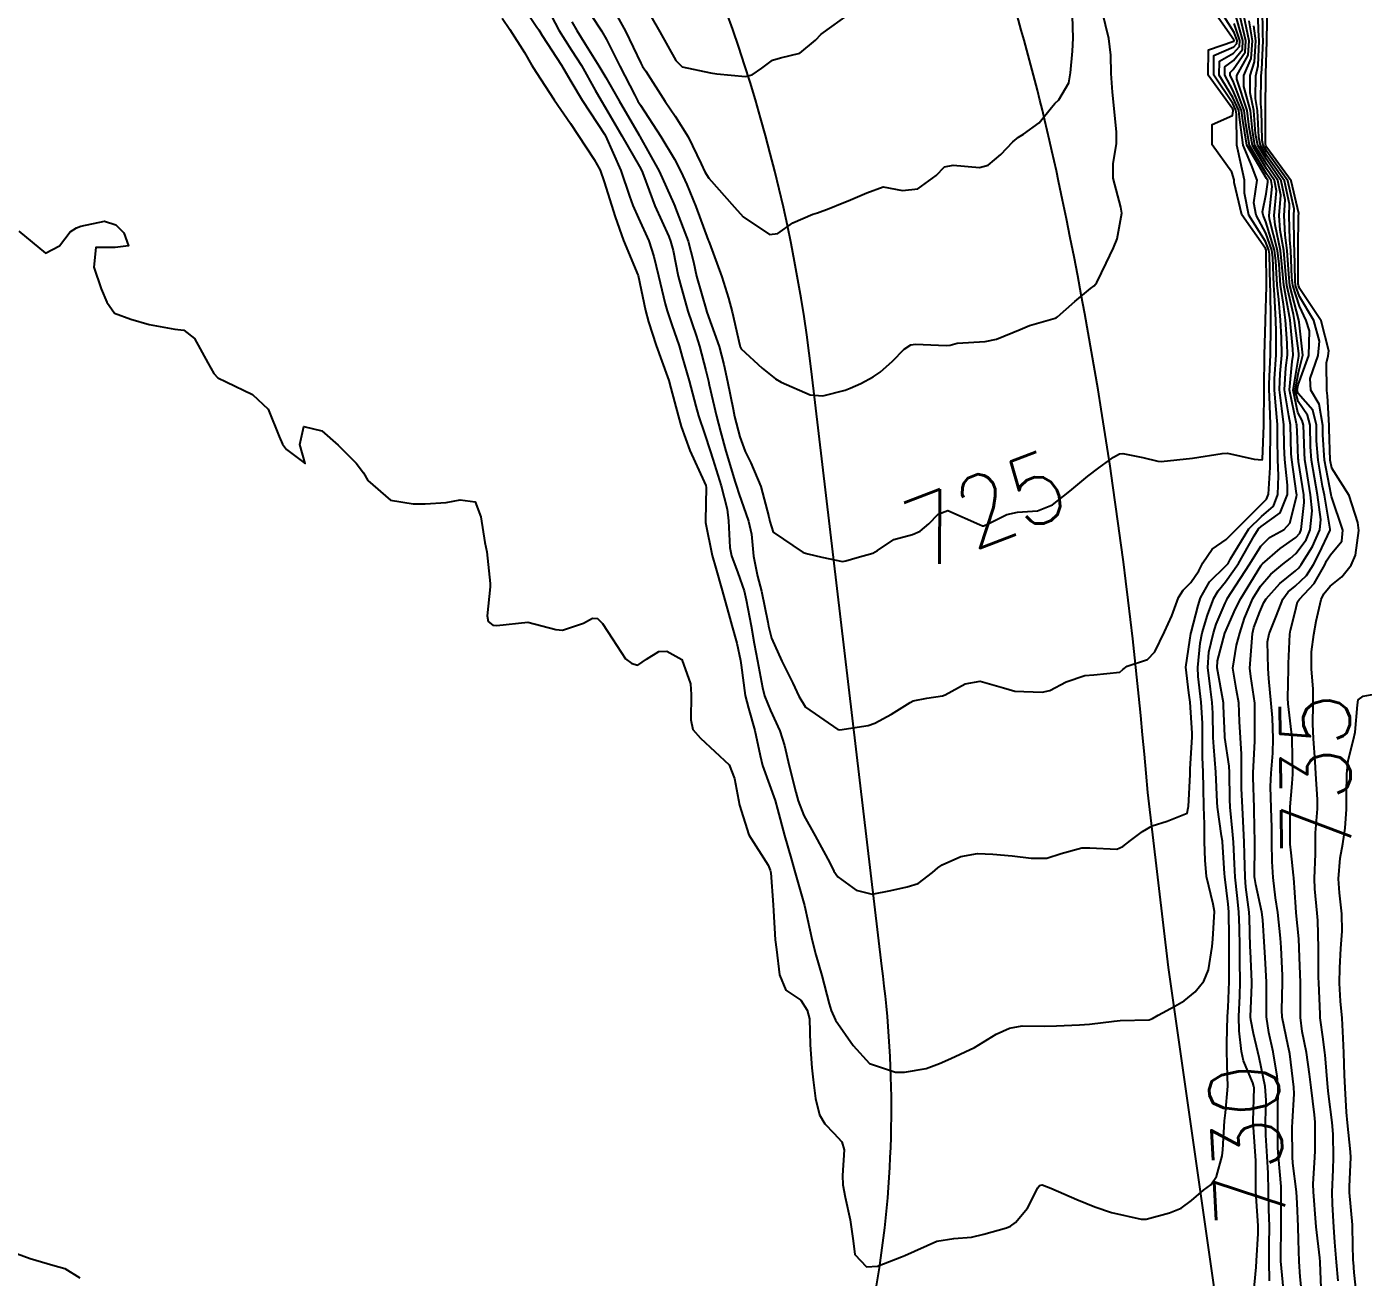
# Model space of a CAD drawing. Header units: metres. Extents: x 286371 to 293043, y 7462578 to 7466404.
# Drawn here: x 291180.2 to 291256.9, y 7463364.5 to 7463436.3 of the extents above; entities that cross this region are included whole.
import ezdxf
from ezdxf.enums import TextEntityAlignment as Align

# ---------------------------------------------------------------- set-up
doc = ezdxf.new("R2010")
doc.units = ezdxf.units.M
doc.header["$MEASUREMENT"] = 0
for name, color, linetype in [('Cotas', 45, 'Continuous'), ('Curvas de Nivel 1m', 11, 'Continuous'), ('Curvas de Nivel 5m', 15, 'Continuous'), ('Vias primárias', 230, 'Continuous')]:
    doc.layers.add(name, color=color, linetype=linetype)
doc.styles.add('Style-STANDARD', font='STANDARD.shx')

msp = doc.modelspace()

# ---------------------------------------------------------------- linework, layer by layer
at = {"layer": 'Curvas de Nivel 1m', "flags": 128}
for points, elevation in [([(291208.299, 7463438.133), (291209.526, 7463436.273), (291209.626, 7463436.113), (291209.835, 7463435.794), (291210.935, 7463434.093), (291211.48, 7463433.177), (291212.13, 7463432.074), (291213.434, 7463430.069), (291213.444, 7463430.054), (291213.455, 7463430.032), (291214.347, 7463428.04), (291214.843, 7463426.572), (291215.024, 7463426.03), (291215.363, 7463425.303), (291215.956, 7463424.015), (291216.234, 7463423.107), (291216.497, 7463422.007), (291216.888, 7463420.403), (291217.003, 7463419.999), (291217.272, 7463419.197), (291217.681, 7463417.988), (291217.869, 7463417.358), (291218.254, 7463415.979), (291218.636, 7463414.532), (291218.803, 7463413.97), (291219.168, 7463412.906), (291219.475, 7463411.96), (291219.62, 7463411.484), (291220.09, 7463409.95), (291220.436, 7463408.613), (291220.522, 7463407.943), (291220.596, 7463406.417), (291220.698, 7463405.94), (291221.049, 7463404.961), (291221.413, 7463403.929), (291221.537, 7463403.416), (291221.817, 7463401.922), (291222.001, 7463400.907), (291222.186, 7463399.916), (291222.481, 7463398.381), (291222.591, 7463397.91), (291222.931, 7463397.051), (291223.469, 7463395.896), (291223.737, 7463395.057), (291224.002, 7463393.888), (291224.379, 7463392.364), (291224.517, 7463391.879), (291224.841, 7463391.032), (291225.502, 7463389.864), (291226.341, 7463388.311), (291226.57, 7463387.848), (291226.787, 7463387.512), (291227.856, 7463386.745), (291228.765, 7463386.521), (291229.834, 7463386.732), (291230.771, 7463386.941), (291231.411, 7463387.139), (291232.237, 7463387.763), (291232.525, 7463388.021), (291232.791, 7463388.205), (291233.847, 7463388.69), (291234.801, 7463388.844), (291235.698, 7463388.814), (291236.8, 7463388.726), (291237.896, 7463388.58), (291238.798, 7463388.589), (291239.607, 7463388.847), (291240.807, 7463389.177), (291241.251, 7463389.184), (291242.806, 7463389.1), (291243.156, 7463389.252), (291243.586, 7463389.593), (291244.281, 7463390.123), (291244.827, 7463390.441), (291245.69, 7463390.703), (291246.838, 7463391.169), (291246.906, 7463391.481), (291246.91, 7463391.543), (291247.022, 7463393.392), (291247.022, 7463393.542), (291247.019, 7463393.684), (291247.128, 7463395.54), (291247.127, 7463395.76), (291247.011, 7463397.543), (291246.945, 7463398.078), (291246.759, 7463399.539), (291246.997, 7463401.095), (291247.062, 7463401.474), (291247.071, 7463401.533), (291247.473, 7463403.082), (291247.616, 7463403.526), (291248.122, 7463404.444), (291249.062, 7463405.352), (291249.192, 7463405.503), (291249.338, 7463405.77), (291250.376, 7463407.485), (291251.105, 7463408.198), (291251.789, 7463408.79), (291252.048, 7463409.461), (291252.084, 7463410.516), (291252.042, 7463411.461), (291252.018, 7463412.615), (291252.019, 7463413.462), (291251.91, 7463414.757), (291251.845, 7463415.465), (291251.853, 7463416.094), (291251.947, 7463417.464), (291251.941, 7463418.787), (291251.925, 7463419.465), (291251.857, 7463420.905), (291251.811, 7463421.467), (291251.75, 7463423.046), (291251.698, 7463423.469), (291251.349, 7463424.448), (291250.794, 7463425.483), (291250.665, 7463426.194), (291250.855, 7463427.483), (291250.536, 7463428.358), (291250.05, 7463429.495), (291249.848, 7463431.098), (291249.799, 7463431.499), (291249.465, 7463432.245), (291248.687, 7463433.516), (291248.694, 7463434.323), (291249.51, 7463434.782), (291249.855, 7463435.161), (291249.874, 7463435.499), (291249.539, 7463436.475)], 727), ([(291209.913, 7463437.744), (291210.774, 7463436.096), (291211.507, 7463434.955), (291212.078, 7463434.076), (291212.876, 7463432.66), (291213.205, 7463432.058), (291213.458, 7463431.636), (291214.406, 7463430.04), (291215.408, 7463428.277), (291215.541, 7463428.022), (291215.643, 7463427.778), (291216.291, 7463426.011), (291217.093, 7463424.253), (291217.2, 7463423.997), (291217.336, 7463423.452), (291217.637, 7463421.99), (291217.737, 7463421.559), (291218.187, 7463419.981), (291218.659, 7463418.578), (291218.858, 7463417.97), (291219.226, 7463416.566), (291219.365, 7463415.962), (291219.416, 7463415.756), (291219.837, 7463413.955), (291220.06, 7463413.062), (291220.371, 7463411.946), (291220.906, 7463410.159), (291220.973, 7463409.937), (291221.118, 7463409.51), (291221.673, 7463407.926), (291221.831, 7463407.175), (291221.957, 7463405.921), (291222.192, 7463404.772), (291222.416, 7463403.914), (291222.782, 7463402.133), (291222.824, 7463401.907), (291222.994, 7463401.205), (291223.584, 7463399.895), (291224.22, 7463398.62), (291224.558, 7463397.88), (291224.935, 7463397.255), (291226.786, 7463395.976), (291226.916, 7463395.956), (291228.544, 7463396.196), (291228.922, 7463396.331), (291229.882, 7463396.848), (291230.94, 7463397.527), (291231.118, 7463397.605), (291231.91, 7463397.77), (291232.798, 7463397.905), (291232.947, 7463397.961), (291234.109, 7463398.585), (291234.959, 7463398.74), (291236.3, 7463398.358), (291236.951, 7463398.162), (291238.518, 7463398.104), (291238.952, 7463398.211), (291239.907, 7463398.703), (291240.966, 7463399.065), (291241.489, 7463399.104), (291242.969, 7463399.266), (291243.152, 7463399.42), (291243.407, 7463399.598), (291244.568, 7463399.993), (291244.987, 7463400.432), (291245.543, 7463401.564), (291245.955, 7463402.493), (291246.352, 7463403.545), (291246.621, 7463403.961), (291247.047, 7463404.403), (291247.504, 7463405.081), (291247.747, 7463405.524), (291248.283, 7463406.309), (291249.085, 7463406.875), (291249.718, 7463407.495), (291251.115, 7463408.9), (291251.404, 7463409.186), (291251.514, 7463409.469), (291251.608, 7463411.007), (291251.612, 7463411.468), (291251.629, 7463413.016), (291251.634, 7463413.468), (291251.576, 7463415.102), (291251.55, 7463415.469), (291251.55, 7463415.8), (291251.617, 7463417.469), (291251.638, 7463419.1), (291251.638, 7463419.469), (291251.621, 7463421.148), (291251.607, 7463421.47), (291251.564, 7463423.238), (291251.537, 7463423.471), (291251.341, 7463423.97), (291250.387, 7463425.489), (291250.124, 7463426.753), (291250.139, 7463427.493), (291249.763, 7463429.155), (291249.702, 7463429.5), (291249.666, 7463431.286), (291249.644, 7463431.502), (291249.46, 7463431.886), (291248.372, 7463433.521), (291248.382, 7463434.645), (291249.517, 7463435.146), (291249.697, 7463435.325), (291249.705, 7463435.502), (291249.531, 7463435.968), (291248.562, 7463437.519)], 726), ([(291213.553, 7463437.958), (291214.615, 7463436.038), (291215.497, 7463434.209), (291215.59, 7463434.023), (291215.771, 7463433.739), (291216.883, 7463432.003), (291217.452, 7463431.158), (291218.204, 7463429.983), (291218.952, 7463428.431), (291219.169, 7463427.968), (291219.399, 7463427.605), (291220.873, 7463425.942), (291221.366, 7463425.38), (291222.88, 7463424.383), (291223.352, 7463424.439), (291224.206, 7463425.047), (291225.369, 7463425.542), (291225.631, 7463425.61), (291226.294, 7463425.861), (291227.05, 7463426.178), (291227.381, 7463426.298), (291228.455, 7463426.762), (291229.393, 7463427.101), (291230.5, 7463426.902), (291231.392, 7463426.994), (291232.433, 7463427.759), (291232.911, 7463428.252), (291233.413, 7463428.345), (291234.921, 7463428.213), (291235.413, 7463428.343), (291236.152, 7463428.974), (291236.841, 7463429.693), (291237.164, 7463429.963), (291237.441, 7463430.135), (291238.34, 7463430.782), (291239.061, 7463431.66), (291239.241, 7463431.884), (291239.471, 7463432.106), (291240.059, 7463433.073), (291240.153, 7463433.645), (291240.26, 7463434.896), (291240.308, 7463435.643), (291240.271, 7463436.916)], 723), ([(291215.551, 7463437.803), (291216.585, 7463436.009), (291217.499, 7463434.351), (291217.856, 7463433.989), (291219.489, 7463433.644), (291219.857, 7463433.591), (291221.487, 7463433.446), (291221.879, 7463433.537), (291222.434, 7463433.92), (291223.039, 7463434.374), (291223.503, 7463434.513), (291224.614, 7463434.781), (291225.519, 7463435.525), (291225.833, 7463435.868), (291227.543, 7463437.094)], 722), ([(291179.802, 7463424.568), (291181.325, 7463423.296), (291182.131, 7463423.733), (291182.748, 7463424.523), (291183.103, 7463424.763), (291183.349, 7463424.849), (291184.704, 7463425.144), (291185.351, 7463424.935), (291185.821, 7463424.477), (291186.079, 7463423.728), (291185.331, 7463423.633), (291184.204, 7463423.628), (291184.107, 7463422.503), (291184.527, 7463421.265), (291184.84, 7463420.491), (291185.275, 7463419.853), (291186.22, 7463419.52), (291187.265, 7463419.211), (291188.753, 7463418.941), (291189.261, 7463418.883), (291189.877, 7463418.415), (291190.633, 7463417.004), (291190.982, 7463416.398), (291191.221, 7463416.158), (291191.69, 7463415.914), (291193.207, 7463415.196), (291194.096, 7463414.351), (291194.725, 7463412.786), (291194.924, 7463412.338), (291195.16, 7463412.039), (291196.23, 7463411.236), (291195.913, 7463412.323), (291196.152, 7463413.347), (291197.176, 7463413.1), (291198.11, 7463412.29), (291199.149, 7463411.252), (291199.579, 7463410.706), (291199.818, 7463410.264), (291201.117, 7463409.135), (291202.426, 7463408.913), (291203.115, 7463408.918), (291204.318, 7463408.988), (291205.113, 7463409.151), (291205.98, 7463409.04), (291206.315, 7463408.166), (291206.533, 7463406.701), (291206.643, 7463406.161), (291206.842, 7463404.352), (291206.841, 7463404.157), (291206.677, 7463402.492), (291206.734, 7463402.159), (291207.001, 7463401.951), (291207.219, 7463401.933), (291209.004, 7463402.124), (291210.61, 7463401.704), (291210.998, 7463401.666), (291212.195, 7463402.067), (291212.717, 7463402.35), (291213.008, 7463402.333), (291213.292, 7463402.05), (291213.861, 7463401.172), (291214.614, 7463400.03), (291214.97, 7463399.756), (291215.32, 7463399.668), (291215.807, 7463400.012), (291216.531, 7463400.451), (291216.981, 7463400.463), (291217.841, 7463399.981), (291218.347, 7463398.58), (291218.386, 7463397.973), (291218.364, 7463396.532), (291218.469, 7463395.971), (291218.907, 7463395.47), (291220.564, 7463393.939), (291220.872, 7463393.158), (291221.101, 7463391.931), (291221.149, 7463391.631), (291221.693, 7463389.921), (291222.798, 7463388.183), (291222.917, 7463387.903), (291222.95, 7463387.743), (291223.087, 7463385.9), (291223.099, 7463385.557), (291223.195, 7463383.897), (291223.269, 7463383.343), (291223.451, 7463381.893), (291223.802, 7463381.013), (291224.672, 7463380.433), (291225.042, 7463379.869), (291225.164, 7463379.36), (291225.216, 7463377.866), (291225.298, 7463376.554), (291225.376, 7463375.869), (291225.509, 7463374.787), (291225.749, 7463373.861), (291226.045, 7463373.333), (291226.558, 7463372.809), (291227.015, 7463372.309), (291227.149, 7463371.842), (291227.055, 7463370.376), (291227.073, 7463369.846), (291227.224, 7463369.123), (291227.508, 7463367.839), (291227.671, 7463366.632), (291227.772, 7463365.835), (291228.444, 7463365.141), (291229.079, 7463365.18), (291230.453, 7463365.716), (291230.637, 7463365.791), (291232.467, 7463366.602), (291233.443, 7463366.766), (291234.471, 7463366.846), (291235.17, 7463367.018), (291236.479, 7463367.38), (291236.704, 7463367.468), (291236.989, 7463367.687), (291237.672, 7463368.501), (291238.277, 7463369.668), (291238.377, 7463369.805), (291238.517, 7463369.839), (291239.018, 7463369.657), (291240.504, 7463368.991), (291241.547, 7463368.57), (291242.494, 7463368.256), (291244.205, 7463367.862), (291244.488, 7463367.862), (291245.82, 7463368.229), (291246.498, 7463368.503), (291247.097, 7463368.944), (291247.783, 7463369.525), (291248.206, 7463369.832), (291248.526, 7463370.321), (291248.848, 7463371.51), (291248.884, 7463371.845), (291248.992, 7463373.508), (291249.051, 7463373.977), (291249.181, 7463375.506), (291249.162, 7463376.056), (291249.115, 7463377.507), (291249.116, 7463377.982), (291249.159, 7463379.507), (291249.188, 7463380.023), (291249.25, 7463381.506), (291249.258, 7463382.062), (291249.259, 7463383.506), (291249.257, 7463384.031), (291249.239, 7463385.507), (291249.202, 7463385.949), (291249.004, 7463387.511), (291248.987, 7463387.711), (291248.866, 7463389.514), (291248.861, 7463389.56), (291248.819, 7463389.876), (291248.59, 7463391.518), (291248.571, 7463391.796), (291248.491, 7463393.52), (291248.364, 7463394.983), (291248.343, 7463395.516), (291248.322, 7463396.914), (291248.286, 7463397.517), (291248.188, 7463398.277), (291248.036, 7463399.518), (291248.092, 7463400.407), (291248.351, 7463401.514), (291248.515, 7463402.008), (291249.03, 7463403.213), (291249.12, 7463403.415), (291249.164, 7463403.502), (291249.366, 7463403.827), (291250.435, 7463405.484), (291251.079, 7463406.494), (291251.559, 7463406.995), (291252.406, 7463407.455), (291252.736, 7463407.813), (291253.122, 7463409.329), (291253.136, 7463409.432), (291253.125, 7463409.509), (291252.847, 7463411.449), (291252.819, 7463411.79), (291252.769, 7463413.451), (291252.676, 7463413.968), (291252.424, 7463415.456), (291252.509, 7463416.731), (291252.603, 7463417.454), (291252.578, 7463418.131), (291252.479, 7463419.456), (291252.368, 7463420.378), (291252.201, 7463421.461), (291252.117, 7463422.667), (291252.032, 7463423.464), (291251.569, 7463425.263), (291251.543, 7463425.472), (291251.725, 7463427.134), (291251.656, 7463427.471), (291251.4, 7463427.861), (291250.429, 7463429.489), (291250.215, 7463430.721), (291250.119, 7463431.494), (291249.479, 7463433.173), (291249.318, 7463433.507), (291249.319, 7463433.676), (291249.491, 7463433.844), (291250.169, 7463434.836), (291250.213, 7463435.494), (291249.792, 7463437.259)], 729), ([(291207.534, 7463436.786), (291207.979, 7463436.138), (291208.81, 7463434.819), (291209.217, 7463434.119), (291209.488, 7463433.69), (291210.518, 7463432.099), (291211.444, 7463430.736), (291211.892, 7463430.078), (291212.802, 7463428.675), (291213.161, 7463428.058), (291213.394, 7463427.389), (291213.801, 7463426.048), (291214.014, 7463425.395), (291214.487, 7463424.037), (291215.315, 7463422.058), (291215.327, 7463422.024), (291215.752, 7463420.017), (291215.93, 7463419.359), (291216.367, 7463418.008), (291217.023, 7463416.201), (291217.093, 7463415.996), (291217.215, 7463415.562), (291217.624, 7463413.988), (291217.803, 7463413.357), (291218.301, 7463411.977), (291219.127, 7463410.186), (291219.212, 7463409.963), (291219.232, 7463409.853), (291219.203, 7463407.963), (291219.209, 7463407.846), (291219.59, 7463405.957), (291219.786, 7463405.221), (291220.159, 7463403.948), (291220.589, 7463402.363), (291220.706, 7463401.939), (291220.989, 7463400.914), (291221.204, 7463399.931), (291221.244, 7463399.656), (291221.475, 7463397.926), (291221.664, 7463397.193), (291222.035, 7463395.918), (291222.328, 7463394.477), (291222.463, 7463393.911), (291222.867, 7463392.798), (291223.194, 7463391.899), (291223.339, 7463391.404), (291223.727, 7463389.891), (291224.118, 7463388.571), (291224.316, 7463387.882), (291224.762, 7463386.263), (291224.882, 7463385.873), (291224.925, 7463385.698), (291225.313, 7463383.866), (291225.531, 7463383.043), (291225.877, 7463381.857), (291226.302, 7463380.218), (291226.412, 7463379.848), (291226.656, 7463379.28), (291227.684, 7463377.829), (291228.619, 7463376.797), (291230.107, 7463376.297), (291230.612, 7463376.305), (291231.864, 7463376.518), (291232.62, 7463376.799), (291233.28, 7463377.088), (291234.634, 7463377.724), (291235.875, 7463378.477), (291236.651, 7463378.838), (291237.368, 7463378.969), (291238.653, 7463378.953), (291239.345, 7463378.962), (291240.655, 7463379.014), (291241.231, 7463379.05), (291242.659, 7463379.24), (291242.991, 7463379.268), (291244.66, 7463379.316), (291244.851, 7463379.382), (291245.172, 7463379.567), (291246.138, 7463380.086), (291246.677, 7463380.395), (291247.304, 7463380.916), (291247.8, 7463381.528), (291248.058, 7463382.17), (291248.276, 7463383.521), (291248.313, 7463383.938), (291248.403, 7463385.52), (291248.336, 7463385.945), (291247.961, 7463387.527), (291247.866, 7463388.461), (291247.846, 7463389.529), (291247.828, 7463390.531), (291247.793, 7463391.53), (291247.783, 7463392.608), (291247.755, 7463393.531), (291247.714, 7463394.356), (291247.727, 7463395.528), (291247.719, 7463396.332), (291247.644, 7463397.53), (291247.482, 7463399.008), (291247.455, 7463399.527), (291247.586, 7463400.932), (291247.707, 7463401.524), (291248.006, 7463402.532), (291248.378, 7463403.514), (291248.621, 7463403.93), (291249.048, 7463404.445), (291249.793, 7463405.494), (291250.686, 7463407.079), (291250.928, 7463407.477), (291251.096, 7463407.617), (291252.173, 7463408.394), (291252.592, 7463409.452), (291252.595, 7463409.99), (291252.453, 7463411.455), (291252.416, 7463412.204), (291252.395, 7463413.456), (291252.273, 7463414.383), (291252.135, 7463415.461), (291252.172, 7463416.404), (291252.275, 7463417.459), (291252.253, 7463418.465), (291252.207, 7463419.46), (291252.103, 7463420.651), (291252.013, 7463421.464), (291251.931, 7463422.859), (291251.864, 7463423.466), (291251.358, 7463425.095), (291251.201, 7463425.477), (291251.167, 7463425.678), (291251.382, 7463426.7), (291251.481, 7463427.385), (291251.463, 7463427.473), (291251.396, 7463427.579), (291250.275, 7463429.492), (291250.031, 7463430.91), (291249.961, 7463431.497), (291249.471, 7463432.663), (291249.001, 7463433.512), (291249.006, 7463434), (291249.501, 7463434.359), (291250.012, 7463434.999), (291250.041, 7463435.497), (291249.55, 7463437.207)], 728), ([(291212.638, 7463436.968), (291213.241, 7463436.059), (291213.517, 7463435.57), (291214.278, 7463434.043), (291215.136, 7463432.362), (291215.326, 7463432.027), (291215.461, 7463431.805), (291216.628, 7463430.007), (291217.414, 7463428.69), (291217.791, 7463427.989), (291218.131, 7463427.245), (291218.646, 7463425.975), (291219.345, 7463424.055), (291219.385, 7463423.964), (291219.422, 7463423.884), (291220.139, 7463421.952), (291220.521, 7463420.721), (291220.738, 7463419.943), (291221.175, 7463418.006), (291221.192, 7463417.935), (291221.242, 7463417.805), (291222.445, 7463416.697), (291223.217, 7463416.1), (291223.537, 7463415.9), (291225.203, 7463415.165), (291225.943, 7463415.123), (291227.208, 7463415.442), (291227.499, 7463415.551), (291228.107, 7463415.831), (291228.826, 7463416.215), (291229.224, 7463416.477), (291229.929, 7463417.109), (291230.597, 7463417.794), (291230.987, 7463418.05), (291231.248, 7463418.08), (291233.011, 7463417.995), (291233.248, 7463418.031), (291233.636, 7463418.133), (291235.252, 7463418.238), (291235.905, 7463418.363), (291237.263, 7463418.928), (291237.79, 7463419.152), (291239.273, 7463419.571), (291239.33, 7463419.597), (291239.4, 7463419.653), (291240.405, 7463420.52), (291241.299, 7463421.27), (291241.496, 7463421.427), (291241.662, 7463421.619), (291242.2, 7463422.732), (291242.618, 7463423.605), (291242.817, 7463424.127), (291243.095, 7463425.598), (291243.03, 7463425.938), (291242.596, 7463427.606), (291242.597, 7463428.42), (291242.785, 7463429.604), (291242.794, 7463430.247), (291242.649, 7463431.607), (291242.552, 7463432.534), (291242.485, 7463433.61), (291242.455, 7463434.665), (291242.353, 7463435.612), (291241.974, 7463437.192)], 724), ([(291253.442, 7463363.439), (291253.318, 7463364.554), (291253.263, 7463365.442), (291253.236, 7463366.669), (291253.204, 7463367.443), (291253.162, 7463368.783), (291253.108, 7463369.446), (291252.901, 7463371.086), (291252.88, 7463371.449), (291252.877, 7463373.143), (291252.885, 7463373.45), (291252.992, 7463375.055), (291252.972, 7463375.449), (291252.735, 7463377.35), (291252.719, 7463377.453), (291252.639, 7463377.802), (291252.294, 7463379.46), (291252.269, 7463379.861), (291252.316, 7463381.46), (291252.31, 7463381.851), (291252.232, 7463383.462), (291252.199, 7463383.996), (291252.04, 7463385.465), (291251.918, 7463386.316), (291251.783, 7463387.469), (291251.725, 7463388.393), (291251.704, 7463389.467), (291251.7, 7463390.339), (291251.661, 7463391.462), (291251.627, 7463392.698), (291251.662, 7463393.463), (291251.75, 7463394.602), (291251.77, 7463395.461), (291251.741, 7463396.643), (291251.671, 7463397.463), (291251.52, 7463398.902), (291251.492, 7463399.467), (291251.458, 7463400.996), (291251.548, 7463401.466), (291251.965, 7463402.51), (291252.337, 7463403.455), (291252.63, 7463403.861), (291253.045, 7463404.198), (291253.682, 7463404.804), (291254.089, 7463405.429), (291254.426, 7463406.071), (291255.044, 7463407.415), (291255.051, 7463407.459), (291254.715, 7463409.421), (291254.616, 7463409.938), (291254.355, 7463411.426), (291254.271, 7463412.528), (291254.261, 7463413.428), (291254.059, 7463414.293), (291253.211, 7463415.255), (291253.157, 7463415.445), (291253.219, 7463415.748), (291253.832, 7463417.436), (291253.862, 7463418.838), (291253.679, 7463419.438), (291253.286, 7463420.26), (291252.899, 7463421.451), (291252.849, 7463421.914), (291252.784, 7463423.453), (291252.725, 7463424.072), (291252.688, 7463425.455), (291252.722, 7463426.107), (291252.422, 7463427.459), (291251.415, 7463428.897), (291251.043, 7463429.48), (291250.958, 7463429.955), (291250.876, 7463431.483), (291250.771, 7463432.179), (291250.785, 7463433.485), (291250.913, 7463434.066), (291250.984, 7463435.483), (291250.934, 7463436.083), (291250.899, 7463437.484)], 733), ([(291254.543, 7463363.423), (291254.475, 7463365.392), (291254.472, 7463365.424), (291254.447, 7463365.651), (291254.245, 7463367.428), (291254.225, 7463367.682), (291254.095, 7463369.431), (291254.081, 7463369.87), (291254.178, 7463371.43), (291254.189, 7463371.79), (291254.182, 7463373.43), (291254.157, 7463373.854), (291253.95, 7463375.434), (291253.856, 7463376.195), (291253.682, 7463377.439), (291253.449, 7463378.645), (291253.351, 7463379.444), (291253.35, 7463380.778), (291253.341, 7463381.445), (291253.282, 7463382.88), (291253.268, 7463383.446), (291253.245, 7463383.958), (291253.105, 7463385.447), (291253.074, 7463385.764), (291252.961, 7463387.451), (291252.947, 7463387.612), (291252.806, 7463388.896), (291252.755, 7463389.387), (291252.753, 7463389.446), (291252.757, 7463391.36), (291252.758, 7463391.446), (291252.756, 7463391.535), (291252.865, 7463392.866), (291252.914, 7463393.403), (291252.913, 7463393.444), (291252.888, 7463394.373), (291252.862, 7463395.445), (291252.86, 7463395.49), (291252.635, 7463397.449), (291252.615, 7463397.773), (291252.654, 7463399.449), (291252.659, 7463399.759), (291252.728, 7463401.448), (291252.77, 7463401.677), (291253.018, 7463402.652), (291253.176, 7463403.297), (291253.287, 7463403.441), (291254.125, 7463404.346), (291254.735, 7463405.419), (291254.84, 7463405.645), (291255.073, 7463405.999), (291255.716, 7463406.774), (291255.774, 7463407.404), (291255.123, 7463409.339), (291255.106, 7463409.415), (291255.099, 7463409.44), (291254.732, 7463411.421), (291254.629, 7463412.876), (291254.626, 7463413.423), (291254.41, 7463414.634), (291253.938, 7463415.434), (291253.901, 7463416.111), (291254.352, 7463417.428), (291254.437, 7463418.246), (291254.11, 7463419.432), (291253.295, 7463420.814), (291253.064, 7463421.448), (291253.035, 7463421.722), (291252.996, 7463423.45), (291252.977, 7463423.812), (291252.965, 7463425.45), (291252.982, 7463425.838), (291252.613, 7463427.456), (291251.419, 7463429.134), (291251.198, 7463429.478), (291251.147, 7463429.76), (291251.099, 7463431.48), (291251.066, 7463431.875), (291251.084, 7463433.48), (291251.132, 7463433.839), (291251.196, 7463435.479), (291251.184, 7463435.825), (291251.173, 7463437.48)], 734), ([(291251.566, 7463364.329), (291251.546, 7463365.468), (291251.556, 7463366.375), (291251.564, 7463367.468), (291251.532, 7463368.43), (291251.516, 7463369.469), (291251.494, 7463370.506), (291251.43, 7463371.471), (291251.351, 7463372.684), (291251.339, 7463373.473), (291251.373, 7463374.692), (291251.323, 7463375.474), (291250.97, 7463377.138), (291250.891, 7463377.481), (291250.65, 7463378.525), (291250.489, 7463379.315), (291250.476, 7463379.487), (291250.55, 7463381.344), (291250.553, 7463381.487), (291250.475, 7463383.243), (291250.464, 7463383.488), (291250.42, 7463385.16), (291250.397, 7463385.49), (291250.213, 7463386.93), (291250.165, 7463387.494), (291250.132, 7463388.822), (291250.113, 7463389.495), (291250.059, 7463390.717), (291250.01, 7463391.491), (291249.955, 7463392.587), (291249.958, 7463393.493), (291249.954, 7463394.557), (291249.899, 7463395.49), (291249.854, 7463396.426), (291249.808, 7463397.491), (291249.67, 7463398.219), (291249.464, 7463399.497), (291249.683, 7463400.801), (291249.86, 7463401.492), (291250.137, 7463402.363), (291250.617, 7463403.481), (291251.045, 7463404.201), (291251.647, 7463404.874), (291252.335, 7463405.455), (291252.745, 7463405.773), (291253.073, 7463406.066), (291253.668, 7463406.853), (291253.906, 7463407.432), (291254.019, 7463408.522), (291253.929, 7463409.432), (291253.686, 7463410.897), (291253.601, 7463411.438), (291253.568, 7463411.846), (291253.517, 7463413.439), (291253.451, 7463413.704), (291253.195, 7463414.169), (291252.926, 7463415.449), (291253.243, 7463417.395), (291253.253, 7463417.444), (291253.246, 7463417.545), (291253.005, 7463419.448), (291252.939, 7463419.79), (291252.566, 7463421.456), (291252.485, 7463422.289), (291252.394, 7463423.459), (291252.186, 7463424.628), (291252.123, 7463425.463), (291252.217, 7463426.626), (291252.04, 7463427.465), (291251.408, 7463428.396), (291250.735, 7463429.485), (291250.583, 7463430.341), (291250.471, 7463431.489), (291250.096, 7463432.873), (291250.104, 7463433.495), (291250.518, 7463434.475), (291250.584, 7463435.489), (291250.396, 7463436.637)], 731), ([(291252.404, 7463363.455), (291252.216, 7463365.458), (291252.21, 7463365.697), (291252.241, 7463367.458), (291252.241, 7463367.696), (291252.244, 7463369.458), (291252.232, 7463369.745), (291252.076, 7463371.461), (291252.048, 7463371.965), (291252.038, 7463373.462), (291252.055, 7463373.989), (291252.066, 7463375.463), (291252.006, 7463376.07), (291251.769, 7463377.467), (291251.538, 7463378.584), (291251.4, 7463379.473), (291251.386, 7463380.772), (291251.388, 7463381.474), (291251.314, 7463382.877), (291251.275, 7463383.476), (291251.178, 7463385.047), (291251.121, 7463385.479), (291250.778, 7463387.071), (291250.72, 7463387.422), (291250.712, 7463387.486), (291250.725, 7463389.398), (291250.722, 7463389.486), (291250.688, 7463391.323), (291250.684, 7463391.478), (291250.621, 7463393.23), (291250.627, 7463393.479), (291250.724, 7463395.3), (291250.729, 7463395.477), (291250.729, 7463397.275), (291250.72, 7463397.478), (291250.489, 7463399.014), (291250.444, 7463399.482), (291250.475, 7463399.981), (291250.588, 7463401.481), (291250.664, 7463401.817), (291251.019, 7463402.715), (291251.251, 7463403.249), (291251.38, 7463403.469), (291252.159, 7463404.346), (291253.058, 7463405.071), (291253.25, 7463405.252), (291253.386, 7463405.44), (291254.036, 7463406.474), (291254.456, 7463407.424), (291254.509, 7463408.018), (291254.325, 7463409.426), (291254.143, 7463410.426), (291253.98, 7463411.432), (291253.918, 7463412.186), (291253.893, 7463413.434), (291253.755, 7463413.999), (291253.204, 7463414.791), (291253.042, 7463415.447), (291253.229, 7463416.464), (291253.472, 7463417.441), (291253.273, 7463419.347), (291253.257, 7463419.445), (291253.252, 7463419.467), (291252.737, 7463421.453), (291252.668, 7463422.1), (291252.586, 7463423.456), (291252.464, 7463424.341), (291252.409, 7463425.459), (291252.469, 7463426.367), (291252.232, 7463427.462), (291251.412, 7463428.65), (291250.891, 7463429.482), (291250.77, 7463430.148), (291250.667, 7463431.486), (291250.449, 7463432.51), (291250.462, 7463433.49), (291250.708, 7463434.278), (291250.779, 7463435.486), (291250.672, 7463436.353)], 732), ([(291256.589, 7463363.392), (291256.435, 7463364.81), (291256.379, 7463365.395), (291256.371, 7463365.47), (291256.332, 7463367.397), (291256.322, 7463367.552), (291256.163, 7463369.4), (291256.16, 7463369.751), (291256.231, 7463371.399), (291256.223, 7463371.725), (291256.039, 7463373.402), (291255.984, 7463374.002), (291255.907, 7463375.405), (291255.881, 7463376.14), (291255.832, 7463377.406), (291255.79, 7463378.264), (291255.729, 7463379.408), (291255.646, 7463380.372), (291255.593, 7463381.406), (291255.6, 7463382.299), (291255.661, 7463383.406), (291255.736, 7463384.402), (291255.728, 7463385.4), (291255.579, 7463386.595), (291255.521, 7463387.403), (291255.627, 7463388.577), (291255.774, 7463389.4), (291255.911, 7463390.315), (291255.986, 7463391.397), (291255.989, 7463392.266), (291256.005, 7463393.397), (291256.085, 7463394.198), (291256.379, 7463395.392), (291256.481, 7463395.82), (291256.61, 7463397.389), (291256.648, 7463397.679), (291256.941, 7463397.88), (291258.198, 7463398.113)], 736)]:
    msp.add_lwpolyline(points, dxfattribs=dict(at, elevation=elevation))
at = {"layer": 'Curvas de Nivel 5m', "flags": 128}
for points, elevation in [([(291211.532, 7463436.583), (291211.818, 7463436.08), (291212.314, 7463435.271), (291213.07, 7463434.061), (291213.484, 7463433.381), (291214.253, 7463432.043), (291215.384, 7463430.076), (291215.415, 7463430.025), (291215.434, 7463429.991), (291216.541, 7463428.007), (291217.376, 7463426.136), (291217.435, 7463425.994), (291217.476, 7463425.889), (291218.206, 7463423.982), (291218.507, 7463422.796), (291218.692, 7463421.974), (291219.254, 7463419.995), (291219.263, 7463419.965), (291219.283, 7463419.911), (291219.978, 7463417.954), (291220.261, 7463416.922), (291220.464, 7463415.946), (291220.785, 7463414.346), (291220.87, 7463413.939), (291221.167, 7463412.772), (291221.478, 7463411.93), (291221.802, 7463411.266), (291222.372, 7463409.916), (291222.832, 7463408.174), (291222.887, 7463407.908), (291223.085, 7463407.286), (291224.814, 7463406.132), (291225.067, 7463406.054), (291225.883, 7463405.862), (291227.06, 7463405.603), (291227.254, 7463405.649), (291227.904, 7463405.832), (291228.803, 7463406.083), (291229.071, 7463406.248), (291230.013, 7463406.867), (291231.085, 7463407.15), (291231.521, 7463407.344), (291232.013, 7463407.771), (291232.548, 7463408.318), (291233.106, 7463408.531), (291234.929, 7463407.727), (291235.093, 7463407.654), (291235.16, 7463407.657), (291235.3, 7463407.721), (291236.497, 7463408.309), (291237.105, 7463408.431), (291238.26, 7463408.524), (291239.112, 7463408.868), (291240.107, 7463409.645), (291241.137, 7463410.502), (291241.767, 7463410.993), (291242.611, 7463411.603), (291242.962, 7463411.792), (291243.157, 7463411.813), (291244.296, 7463411.577), (291245.151, 7463411.371), (291245.355, 7463411.357), (291247.154, 7463411.534), (291248.854, 7463411.814), (291249.159, 7463411.83), (291250.684, 7463411.481), (291251.153, 7463411.434), (291251.157, 7463411.472), (291251.244, 7463413.412), (291251.245, 7463413.474), (291251.264, 7463415.423), (291251.26, 7463415.474), (291251.261, 7463415.52), (291251.289, 7463417.474), (291251.338, 7463419.408), (291251.34, 7463419.473), (291251.39, 7463421.386), (291251.389, 7463421.473), (291251.382, 7463423.425), (291251.376, 7463423.474), (291251.335, 7463423.57), (291249.982, 7463425.495), (291249.543, 7463427.351), (291249.534, 7463427.502), (291249.401, 7463427.956), (291248.28, 7463429.522), (291248.269, 7463430.695), (291249.449, 7463431.196), (291249.485, 7463431.473), (291249.482, 7463431.504), (291249.455, 7463431.558), (291248.055, 7463433.526), (291248.069, 7463434.97), (291249.523, 7463435.473), (291249.54, 7463435.488), (291249.541, 7463435.504), (291249.525, 7463435.545), (291248.125, 7463437.526)], 725), ([(291255.514, 7463364.322), (291255.421, 7463365.41), (291255.322, 7463366.55), (291255.268, 7463367.413), (291255.179, 7463368.736), (291255.157, 7463369.415), (291255.221, 7463370.724), (291255.245, 7463371.414), (291255.225, 7463372.754), (291255.162, 7463373.416), (291254.952, 7463375.066), (291254.915, 7463375.42), (291254.76, 7463377.294), (291254.748, 7463377.423), (291254.646, 7463378.192), (291254.482, 7463379.427), (291254.466, 7463379.628), (291254.398, 7463381.429), (291254.387, 7463381.74), (291254.379, 7463383.43), (291254.336, 7463385.011), (291254.31, 7463385.423), (291254.167, 7463386.818), (291254.154, 7463387.427), (291254.21, 7463388.831), (291254.204, 7463389.424), (291254.205, 7463390.042), (291254.316, 7463391.422), (291254.324, 7463391.95), (291254.222, 7463393.424), (291254.181, 7463394.129), (291254.101, 7463395.426), (291254.049, 7463396.296), (291254.069, 7463397.427), (291254.065, 7463398.31), (291253.986, 7463399.429), (291253.98, 7463400.428), (291254.119, 7463401.428), (291254.253, 7463402.182), (291254.526, 7463403.422), (291254.689, 7463403.762), (291255.04, 7463404.2), (291255.721, 7463404.734), (291256.245, 7463405.397), (291256.502, 7463405.964), (291256.689, 7463407.391), (291256.645, 7463407.848), (291256.145, 7463409.399), (291255.147, 7463410.961), (291255.042, 7463411.416), (291254.988, 7463413.225), (291254.991, 7463413.417), (291254.897, 7463415.107), (291254.849, 7463415.42), (291254.837, 7463417.019), (291254.93, 7463417.419), (291254.968, 7463417.699), (291254.541, 7463419.425), (291253.301, 7463421.252), (291253.226, 7463421.446), (291253.216, 7463421.536), (291253.217, 7463423.446), (291253.218, 7463423.564), (291253.237, 7463425.446), (291253.242, 7463425.57), (291252.805, 7463427.453), (291251.422, 7463429.368), (291251.351, 7463429.476), (291251.336, 7463429.565), (291251.344, 7463431.476), (291251.341, 7463431.591), (291251.36, 7463433.476), (291251.366, 7463433.597), (291251.422, 7463435.476), (291251.423, 7463435.578), (291251.444, 7463437.476)], 735), ([(291250.65, 7463363.481), (291250.803, 7463365.115), (291250.824, 7463365.479), (291250.914, 7463367.039), (291250.914, 7463367.478), (291250.802, 7463369.186), (291250.788, 7463369.48), (291250.787, 7463371.234), (291250.773, 7463371.481), (291250.634, 7463373.422), (291250.633, 7463373.484), (291250.681, 7463375.405), (291250.675, 7463375.483), (291250.607, 7463375.696), (291250.083, 7463376.95), (291249.967, 7463377.494), (291249.835, 7463378.68), (291249.814, 7463379.497), (291249.872, 7463380.687), (291249.888, 7463381.497), (291249.87, 7463382.656), (291249.857, 7463383.497), (291249.843, 7463384.6), (291249.805, 7463385.499), (291249.709, 7463386.441), (291249.596, 7463387.502), (291249.553, 7463388.26), (291249.496, 7463389.504), (291249.452, 7463390.13), (291249.315, 7463391.505), (291249.289, 7463391.944), (291249.27, 7463393.507), (291249.247, 7463393.874), (291249.009, 7463395.503), (291248.995, 7463395.593), (291248.931, 7463397.33), (291248.926, 7463397.497), (291248.562, 7463399.51), (291248.576, 7463399.906), (291249.004, 7463401.504), (291249.622, 7463402.895), (291249.923, 7463403.491), (291251.062, 7463405.367), (291251.112, 7463405.425), (291251.163, 7463405.473), (291252.187, 7463406.349), (291253.087, 7463406.978), (291253.306, 7463407.226), (291253.389, 7463407.44), (291253.564, 7463408.991), (291253.533, 7463409.438), (291253.24, 7463411.356), (291253.227, 7463411.443), (291253.221, 7463411.51), (291253.172, 7463412.652), (291253.142, 7463413.445), (291253.122, 7463413.509), (291252.717, 7463415.452), (291252.87, 7463417.082), (291252.928, 7463417.449), (291252.911, 7463417.788), (291252.746, 7463419.452), (291252.642, 7463420.096), (291252.386, 7463421.458), (291252.301, 7463422.478), (291252.207, 7463423.461), (291251.887, 7463424.935), (291251.834, 7463425.467), (291251.97, 7463426.881), (291251.849, 7463427.468), (291251.404, 7463428.136), (291250.583, 7463429.487), (291250.399, 7463430.53), (291250.289, 7463431.492), (291249.697, 7463433.285), (291249.698, 7463433.501), (291250.335, 7463434.664), (291250.395, 7463435.491), (291250.104, 7463436.938)], 730), ([(291178.83, 7463366.207), (291180.45, 7463365.612), (291181.743, 7463365.236), (291182.442, 7463365.035), (291183.291, 7463364.512)], 730)]:
    msp.add_lwpolyline(points, dxfattribs=dict(at, elevation=elevation))
at = {"layer": 'Vias primárias', "elevation": 732.393}
for points in [[(291229.318, 7463382.387), (291225.283, 7463416.51, 0.091958), (291215.261, 7463448.783, 0.140907), (291192.654, 7463472.357, 0.016665), (291152.78, 7463493.78, -0.015718), (291083.362, 7463530.907), (291080.305, 7463532.439), (291079.071, 7463533.1), (291078.66, 7463533.347, 0.799728), (291076.899, 7463531.505), (291082.055, 7463520.013), (291088.671, 7463506.017)], [(291229.001, 7463363.93, 0.075913), (291229.318, 7463382.387, -0.544418)]]:
    msp.add_lwpolyline(points, format="xyb", dxfattribs=at)
at = {"layer": 'Vias primárias'}
msp.add_lwpolyline([(291251.574, 7463340.235), (291248.443, 7463363.572), (291245.769, 7463382.315), (291244.576, 7463392.35, 0.03193), (291239.465, 7463427.439, 0.0366), (291234.177, 7463445.712, 0.182673), (291185.631, 7463494, -0.026376), (291165.147, 7463504.946, 0.015904)], format="xyb", dxfattribs=at)

# ---------------------------------------------------------------- texts
at = {"layer": 'Cotas', "style": 'Style-STANDARD'}
for s, rotation, p in [('725', 21.14053, (291235.26, 7463408.636, 725)), ('735', 90.70786, (291254.212, 7463393.399, 735)), ('730', 93.16814, (291250.28, 7463372.139, 730))]:
    msp.add_text(s, height=4, rotation=rotation, dxfattribs=at).set_placement(p, align=Align.MIDDLE_CENTER)

doc.saveas('drawing.dxf')
